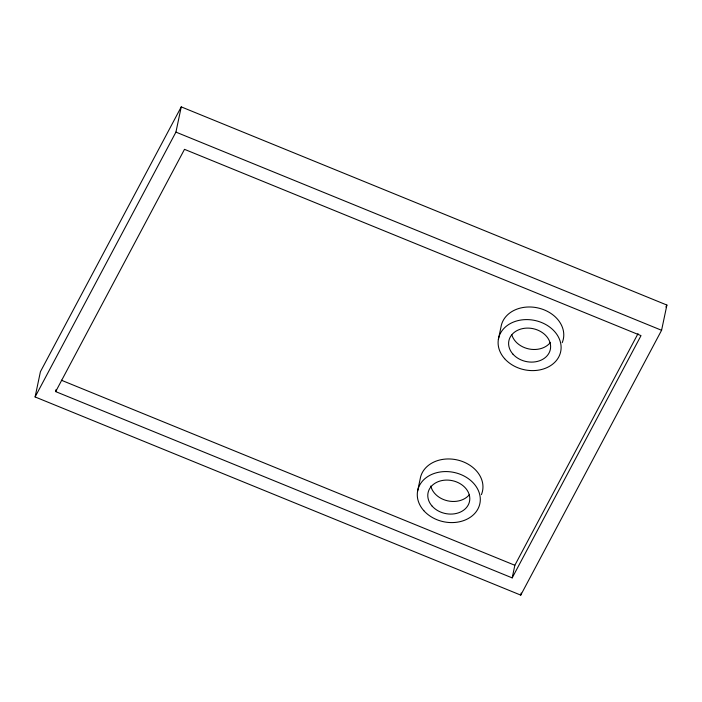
<?xml version="1.0" encoding="UTF-8"?>
<svg xmlns="http://www.w3.org/2000/svg" width="702" height="702" viewBox="0 0 702 702"><rect width="100%" height="100%" fill="white"/><g stroke="black" fill="none" stroke-linecap="round" stroke-linejoin="round"><path stroke-width="1.05" d="M35.1 396.946L40.418 371.718L181.248 106.879L666.9 305.054L661.582 330.282L520.752 595.12L35.1 396.946L175.93 132.108L181.248 106.879M55.669 391.602L184.494 149.333L641.014 335.626L512.188 577.886L55.669 391.602L56.107 389.496M417.541 491.444L420.2 478.825A31.757 25.193 11.9 0 1 458.406 460.222A31.757 25.193 11.9 0 1 481.397 494.647M498.359 339.461L501.017 326.851A31.757 25.193 11.9 0 1 539.224 308.248A31.757 25.193 11.9 0 1 562.214 342.664M512.188 577.886L514.847 565.277L638.03 333.625M520.752 595.12L521.191 593.014M665.873 306.993L666.9 305.054M175.93 132.108L661.582 330.282M61.372 380.23L514.847 565.277M469.384 494.656A21.174 16.795 11.9 0 1 447.657 500.833A21.174 16.795 11.9 0 1 430.8 486.012M550.201 342.673A21.174 16.795 11.9 0 1 529.018 348.973A21.174 16.795 11.9 0 1 511.855 334.915M504.65 358.704A31.757 25.193 11.9 0 0 558.739 356.993A31.757 25.193 11.9 0 0 525.438 319.612A31.757 25.193 11.9 0 0 504.65 358.704M512.969 354.168A21.174 16.795 11.9 0 0 549.034 353.027A21.174 16.795 11.9 0 0 526.825 328.106A21.174 16.795 11.9 0 0 512.969 354.168M423.832 510.687A31.757 25.193 11.9 0 0 477.922 508.968A31.757 25.193 11.9 0 0 444.62 471.586A31.757 25.193 11.9 0 0 423.832 510.687M432.151 506.151A21.174 16.795 11.9 0 0 468.216 505.01A21.174 16.795 11.9 0 0 446.007 480.089A21.174 16.795 11.9 0 0 432.151 506.151"/></g></svg>
